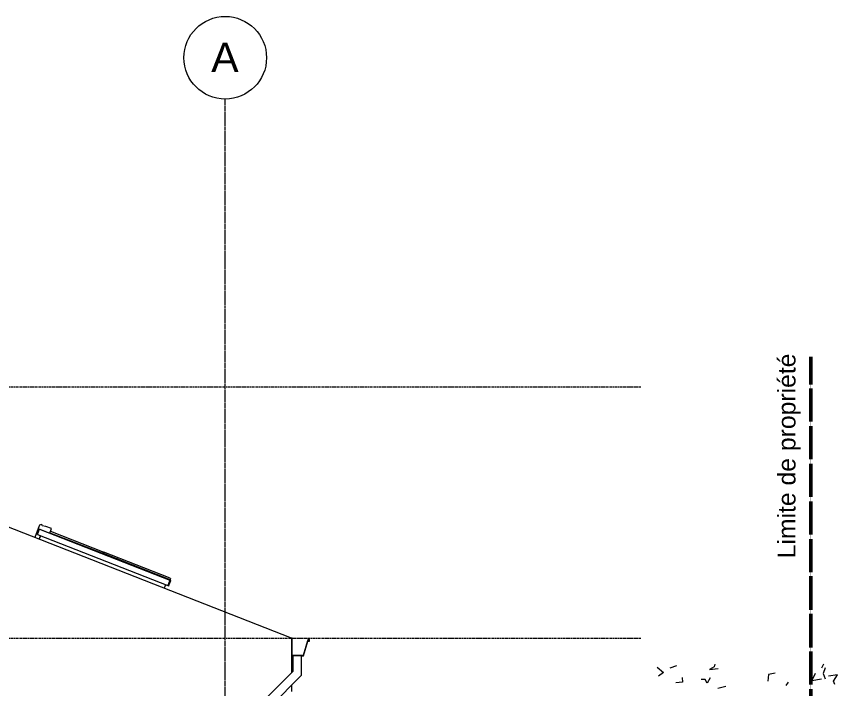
# Model space of a CAD drawing. Header units: millimetres. Extents: x -1484 to 23163, y -4540 to 11969.
# Drawn here: x 14673 to 21633, y 6272 to 11969 of the extents above; entities that cross this region are included whole.
import ezdxf

# ---------------------------------------------------------------- set-up
doc = ezdxf.new("R2010")
doc.units = ezdxf.units.MM
for name, pattern in [('Center', [40, 10, -5, 20, -5]), ('CENTER_LINE', [5.5, 2.5, -1.5, 0, -1.5]), ('Grid Line', [22.225, 12.7, -3.175, 3.175, -3.175])]:
    doc.linetypes.add(name, pattern=pattern)
for name, color, linetype, lineweight in [('A-DETL', 90, 'Continuous', 9), ('A-FLOR-LEVL', 51, 'Continuous', 9), ('A-GLAZ', 151, 'Continuous', 18), ('A-ROOF', 132, 'Continuous', 9), ('A-ROOF-OTLN', 132, 'Continuous', 9), ('A-WALL', 113, 'Continuous', 18), ('G-ANNO-TEXT', 231, 'Continuous', 9), ('G-IMPT', 8, 'Continuous', 9), ('S-GRID', 1, 'Continuous', 9), ('S-GRID-IDEN', 1, 'Continuous', 9)]:
    doc.layers.add(name, color=color, linetype=linetype, lineweight=lineweight)
doc.styles.add('Arial_1', font='arial.ttf', dxfattribs={"height": 150})
doc.styles.add('Arial_2', font='arial.ttf', dxfattribs={"height": 250})

# ---------------------------------------------------------------- blocks, each defined once
blk = doc.blocks.new('TREE 7M - Baum_29a_dwg-394110-Façade Est')
at = {"layer": 'G-IMPT'}
for p, q in [((21514.2, 6480.6), (21497.7, 6444.9)), ((20268.3, 6466.2), (20211.1, 6446.4)), ((20685.4, 6289.5), (20617.8, 6273.7)), ((21214.4, 6326), (21195.5, 6299.5))]:
    blk.add_line(p, q, dxfattribs=at)
at = {"layer": 'G-IMPT', "flags": 128}
for points in [[(20592.1, 6480.4), (20587.8, 6456.6), (20547.7, 6432.8), (20621.9, 6442)], [(20102.9, 6454.5), (20157.7, 6409.4), (20114.9, 6377.7)], [(21497.5, 6352.1), (21415.4, 6337.7), (21446.8, 6403.9)], [(21526.8, 6448.8), (21511.5, 6399.8), (21528, 6356.1)], [(20315.5, 6365.5), (20318.8, 6325.7), (20263.2, 6321.8)], [(20553.2, 6362.6), (20526.1, 6318.9), (20509.4, 6348), (20476.3, 6348.1)], [(21103.4, 6401.6), (21047.7, 6391.1), (21041.5, 6335.5)], [(21609.1, 6308.3), (21598.9, 6334.8), (21632.9, 6389.1), (21556, 6377.2)]]:
    blk.add_lwpolyline(points, dxfattribs=at)
blk = doc.blocks.new('TREE 7M - TREE 7M-394112-Façade Est')
blk.add_blockref('TREE 7M - Baum_29a_dwg-394110-Façade Est', (0, 0))
blk = doc.blocks.new('GGL_Ver_2_5 - GGL size 1140 x 1180 _CK02_-621406-Façade Est')
at = {"layer": 'A-GLAZ', "lineweight": 9}
for p, q in [((14868.1, 7656.9), (14857.1, 7629)), ((14881.1, 7662.6), (14868.1, 7656.9)), ((14893.8, 7657.6), (14881.1, 7662.6)), ((14891, 7650.7), (14893.8, 7657.6)), ((14857.1, 7629), (14827.5, 7553.5)), ((14850.6, 7577.5), (14869.1, 7624.6)), ((14857.1, 7629), (14954.8, 7590.6)), ((14869.1, 7624.6), (15973.5, 7191.8)), ((14920.6, 7647.1), (14891, 7650.7)), ((14969.5, 7628), (14920.6, 7647.1)), ((14954.8, 7590.6), (14969.5, 7628)), ((14956, 7593.5), (15409.2, 7415.8)), ((14961.1, 7606.5), (15414.3, 7428.8)), ((14850.6, 7577.5), (15955, 7144.7)), ((14876.3, 7567.4), (14865.1, 7538.8)), ((14865.1, 7538.8), (14876.3, 7567.4)), ((15409.2, 7415.8), (15414.3, 7428.8)), ((15414.3, 7428.8), (15409.2, 7415.8)), ((15974.9, 7194.1), (15409.2, 7415.8)), ((15961.4, 7214.4), (15414.3, 7428.8)), ((15925.6, 7212.6), (15910.7, 7218.4)), ((15925.2, 7210.7), (15925.6, 7212.6)), ((15926.7, 7213), (15926.2, 7210.4)), ((15973.5, 7191.8), (15955, 7144.7)), ((15978.7, 7187.9), (15960.7, 7142)), ((15978.7, 7203.9), (15961.4, 7214.4)), ((15961.6, 7141.6), (15980, 7188.4)), ((15966.9, 7175), (15971.3, 7174.3)), ((15971.3, 7174.3), (15977.3, 7188.4)), ((15972.8, 7190.2), (15978.7, 7187.9)), ((15980, 7188.4), (15973.2, 7191.1)), ((15974.4, 7194.3), (15973.5, 7191.8)), ((15978.7, 7203.9), (15974.9, 7194.1)), ((15937.4, 7151.6), (15926.2, 7123)), ((15960.7, 7142), (15961.6, 7141.6))]:
    blk.add_line(p, q, dxfattribs=at)
for radius, start, end in [(37.2, 71.05947, 90.8827), (36.2, 68.6, 86.03124)]:
    blk.add_arc((15897.5, 7184.7), radius, start, end, dxfattribs=at)
blk = doc.blocks.new('Quadrillage - M_Grid Head - Circle_3_5-489728-Façade Est')
at = {"layer": 'S-GRID-IDEN'}
blk.add_circle((16442.5, 11618.5), 350, dxfattribs=at)

msp = doc.modelspace()

# ---------------------------------------------------------------- linework, layer by layer
at = {"layer": 'A-DETL', "linetype": 'CENTER_LINE', "lineweight": 50}
msp.add_line((21405.5, 9082.8), (21405.5, -3117.2), dxfattribs=at)
at = {"layer": 'A-DETL'}
for p, q in [((17090.1, 6550.1), (17015.1, 6550.1)), ((17015.1, 6550.1), (17015.1, 6416.2)), ((17090.1, 6385.1), (17090.1, 6550.1)), ((17015.1, 6416.2), (16753.8, 6154.9)), ((16828.8, 6123.8), (17090.1, 6385.1))]:
    msp.add_line(p, q, dxfattribs=at)
at = {"layer": 'A-FLOR-LEVL', "linetype": 'Center'}
for p, q in [((1049.8, 8830.1), (19966.5, 8830.1)), ((1049.8, 6700), (19966.5, 6700))]:
    msp.add_line(p, q, dxfattribs=at)
at = {"layer": 'A-ROOF'}
for p, q in [((17005.5, 6700), (11570, 8830.1)), ((17005.5, 6300.5), (17005.5, 6246.8))]:
    msp.add_line(p, q, dxfattribs=at)
at = {"layer": 'A-ROOF-OTLN'}
for p, q in [((17008.7, 6700), (17005.5, 6700)), ((17005.5, 6700), (17005.5, 6550.1)), ((17008.7, 6553.3), (17008.7, 6700)), ((17155.5, 6687.3), (17142.8, 6687.3)), ((17142.8, 6687.3), (17142.8, 6684.1)), ((17142.8, 6684.1), (17152.3, 6684.1)), ((17152.3, 6684.1), (17152.3, 6677.8)), ((17155.5, 6674.6), (17155.5, 6687.3)), ((17140.4, 6677.8), (17102.3, 6553.3)), ((17104.7, 6550.1), (17142.8, 6674.6)), ((17152.3, 6677.8), (17140.4, 6677.8)), ((17142.8, 6674.6), (17155.5, 6674.6)), ((17005.5, 6550.1), (17015.1, 6550.1)), ((17102.3, 6553.3), (17008.7, 6553.3)), ((17090.1, 6550.1), (17104.7, 6550.1))]:
    msp.add_line(p, q, dxfattribs=at)
at = {"layer": 'A-WALL', "lineweight": 9}
msp.add_line((17005.5, 6550.1), (17005.5, 6406.6), dxfattribs=at)
at = {"layer": 'S-GRID', "linetype": 'Grid Line'}
msp.add_line((16442.5, -2344.8), (16442.5, 11268.5), dxfattribs=at)

# ---------------------------------------------------------------- block references
at = {"layer": 'A-GLAZ', "lineweight": 9}
msp.add_blockref('GGL_Ver_2_5 - GGL size 1140 x 1180 _CK02_-621406-Façade Est', (0, 0), dxfattribs=at)
at = {"layer": 'G-IMPT'}
msp.add_blockref('TREE 7M - TREE 7M-394112-Façade Est', (0, 0), dxfattribs=at)
at = {"layer": 'S-GRID-IDEN'}
msp.add_blockref('Quadrillage - M_Grid Head - Circle_3_5-489728-Façade Est', (0, 0), dxfattribs=at)

# ---------------------------------------------------------------- texts
at = {"layer": 'G-ANNO-TEXT', "color": 7, "insert": (21126, 7376.3), "char_height": 150, "width": 2084.387, "attachment_point": 1, "rotation": 90, "style": 'Arial_1'}
msp.add_mtext('Limite de propriété', dxfattribs=at)

# ---------------------------------------------------------------- next in the draw order: texts
at = {"layer": 'S-GRID-IDEN', "insert": (16323.4, 11747), "char_height": 250, "width": 280.591, "attachment_point": 1, "style": 'Arial_2', "bg_fill": 3, "box_fill_scale": 1.25, "bg_fill_color": 256, "bg_fill_true_color": 13158600, "bg_fill_transparency": 0}
msp.add_mtext('A', dxfattribs=at)

doc.saveas('drawing.dxf')
